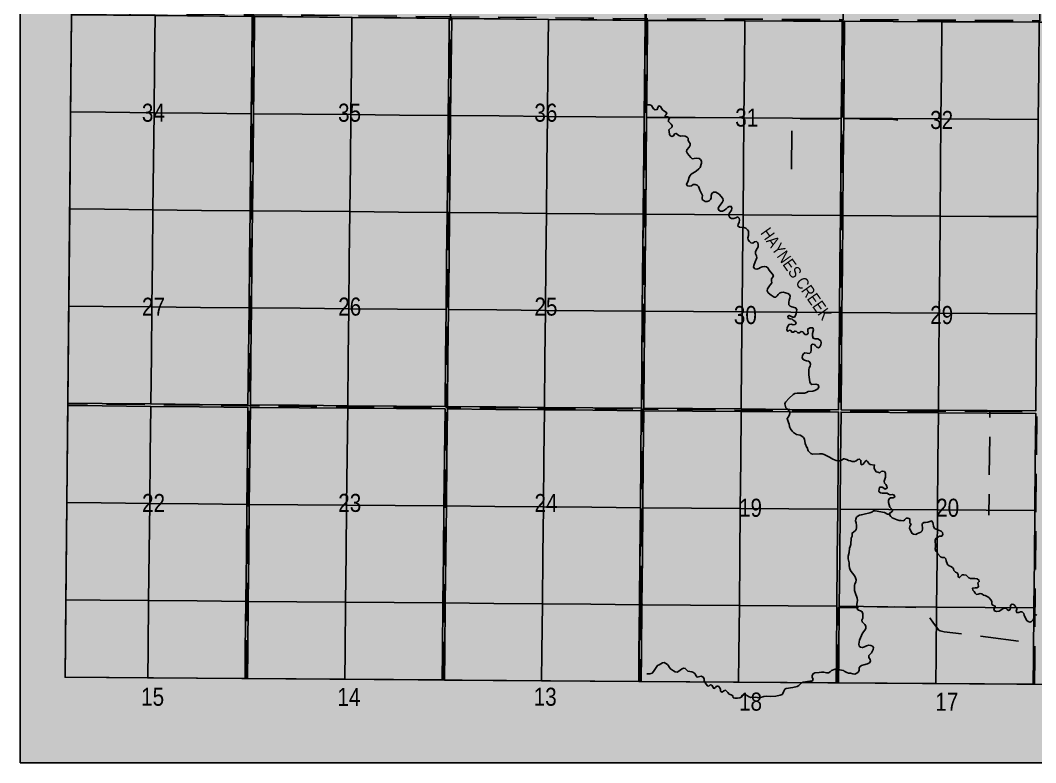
# Model space of a CAD drawing. Extents: x 337584 to 348172, y 5811293 to 5815472.
# Drawn here: x 343008 to 343851, y 5811577 to 5812193 of the extents above; entities that cross this region are included whole.
import ezdxf
from ezdxf.enums import TextEntityAlignment as Align

# ---------------------------------------------------------------- set-up
doc = ezdxf.new("R2010")
doc.units = 0
doc.header["$LTSCALE"] = 5
doc.linetypes.add('DASHED2', pattern=[9.525, 6.35, -3.175])
for name, color, linetype in [('Quarters', 8, 'Continuous'), ('RoadSeg', 57, 'DASHED2'), ('S-7', 6, 'Continuous'), ('T-WATER', 160, 'Continuous'), ('T-WATER-T', 170, 'Continuous'), ('Townships', 57, 'Continuous')]:
    doc.layers.add(name, color=color, linetype=linetype)
doc.layers.add('ROUTE-MAP-BACKGROUND-H', color=7, linetype='Continuous', true_color=0xf0ebff)
doc.styles.add('120', font='ARIALN.TTF', dxfattribs={"height": 13})
doc.styles.add('TXT', font='ARIALN.TTF', dxfattribs={"height": 0.2})

msp = doc.modelspace()

# ---------------------------------------------------------------- hatches: boundary and pattern name
at = {"layer": 'ROUTE-MAP-BACKGROUND-H'}
h = msp.add_hatch(color=256, dxfattribs=at)
h.dxf.hatch_style = 1
h.paths.add_polyline_path([(343008.474, 5813051.916), (345715.945, 5813051.916), (345715.945, 5811576.625), (343008.474, 5811576.625)])

# ---------------------------------------------------------------- linework, layer by layer
at = {"layer": 'Quarters'}
for points in [[(343119.887, 5812156.266), (343119.445, 5812115.885), (343079.138, 5812116.334), (343050.267, 5812116.655), (343051.069, 5812197.259), (343080.027, 5812197.003), (343120.329, 5812196.647)], [(343200.501, 5812155.381), (343200.062, 5812114.988), (343159.753, 5812115.436), (343119.445, 5812115.885), (343119.887, 5812156.266), (343120.329, 5812196.647), (343160.634, 5812196.211), (343200.939, 5812195.775)], [(343283.285, 5812154.643), (343282.846, 5812114.323), (343242.459, 5812114.647), (343202.072, 5812114.972), (343202.511, 5812155.363), (343202.949, 5812195.755), (343243.337, 5812195.359), (343283.724, 5812194.962)], [(343364.06, 5812153.922), (343363.622, 5812113.674), (343323.234, 5812113.999), (343282.846, 5812114.323), (343283.285, 5812154.643), (343283.724, 5812194.962), (343324.112, 5812194.566), (343364.499, 5812194.169)], [(343446.369, 5812153.118), (343445.953, 5812112.876), (343405.792, 5812113.265), (343365.632, 5812113.654), (343366.071, 5812153.902), (343366.51, 5812194.149), (343406.647, 5812193.755), (343446.785, 5812193.361)], [(343526.666, 5812152.335), (343526.273, 5812112.097), (343486.113, 5812112.486), (343445.953, 5812112.876), (343446.369, 5812153.118), (343446.785, 5812193.361), (343486.922, 5812192.967), (343527.06, 5812192.573)], [(343609.437, 5812151.914), (343609.058, 5812111.653), (343568.671, 5812111.87), (343528.283, 5812112.086), (343528.677, 5812152.324), (343529.07, 5812192.563), (343569.443, 5812192.369), (343609.816, 5812192.174)], [(343690.197, 5812151.503), (343689.832, 5812111.221), (343649.445, 5812111.437), (343609.058, 5812111.653), (343609.437, 5812151.914), (343609.816, 5812192.174), (343650.189, 5812191.98), (343690.563, 5812191.785)], [(343773.313, 5812191.387), (343772.954, 5812151.085), (343772.595, 5812110.783), (343732.219, 5812110.997), (343691.843, 5812111.21), (343692.208, 5812151.493), (343692.573, 5812191.776), (343732.943, 5812191.581)], [(343772.595, 5812110.783), (343772.954, 5812151.085), (343773.313, 5812191.387), (343813.689, 5812191.193), (343854.065, 5812190.999), (343853.708, 5812150.678), (343853.351, 5812110.357), (343812.973, 5812110.57)], [(343119.004, 5812075.616), (343118.563, 5812035.346), (343078.25, 5812035.779), (343049.465, 5812036.088), (343050.267, 5812116.655), (343079.138, 5812116.334), (343119.445, 5812115.885)], [(343199.625, 5812074.734), (343199.188, 5812034.48), (343158.875, 5812034.913), (343118.563, 5812035.346), (343119.004, 5812075.616), (343119.445, 5812115.885), (343159.753, 5812115.436), (343200.062, 5812114.988)], [(343282.408, 5812074.072), (343281.97, 5812033.822), (343241.584, 5812034.143), (343201.198, 5812034.464), (343201.635, 5812074.718), (343202.072, 5812114.972), (343242.459, 5812114.647), (343282.846, 5812114.323)], [(343363.183, 5812073.427), (343362.744, 5812033.179), (343322.357, 5812033.5), (343281.97, 5812033.822), (343282.408, 5812074.072), (343282.846, 5812114.323), (343323.234, 5812113.999), (343363.622, 5812113.674)], [(343445.536, 5812072.633), (343445.12, 5812032.39), (343404.937, 5812032.775), (343364.754, 5812033.16), (343365.193, 5812073.407), (343365.632, 5812113.654), (343405.792, 5812113.265), (343445.953, 5812112.876)], [(343525.487, 5812031.621), (343485.304, 5812032.006), (343445.12, 5812032.39), (343445.536, 5812072.633), (343445.953, 5812112.876), (343486.113, 5812112.486), (343526.273, 5812112.097), (343525.88, 5812071.859)], [(343608.679, 5812071.393), (343608.3, 5812031.133), (343567.898, 5812031.371), (343527.497, 5812031.609), (343527.89, 5812071.847), (343528.283, 5812112.086), (343568.671, 5812111.87), (343609.058, 5812111.653)], [(343689.467, 5812070.938), (343689.102, 5812030.656), (343648.701, 5812030.894), (343608.3, 5812031.133), (343608.679, 5812071.393), (343609.058, 5812111.653), (343649.445, 5812111.437), (343689.832, 5812111.221)], [(343772.235, 5812070.481), (343771.876, 5812030.179), (343731.494, 5812030.412), (343691.112, 5812030.645), (343691.477, 5812070.927), (343691.843, 5812111.21), (343732.219, 5812110.997), (343772.595, 5812110.783)], [(343852.994, 5812070.036), (343852.638, 5812029.715), (343812.257, 5812029.947), (343771.876, 5812030.179), (343772.235, 5812070.481), (343772.595, 5812110.783), (343812.973, 5812110.57), (343853.351, 5812110.357)], [(343118.119, 5811995.079), (343117.676, 5811954.812), (343077.358, 5811955.232), (343048.663, 5811955.53), (343049.465, 5812036.088), (343078.25, 5812035.779), (343118.563, 5812035.346)], [(343198.751, 5811994.227), (343198.314, 5811953.973), (343157.995, 5811954.393), (343117.676, 5811954.812), (343118.119, 5811995.079), (343118.563, 5812035.346), (343158.875, 5812034.913), (343199.188, 5812034.48)], [(343281.532, 5811993.571), (343281.094, 5811953.321), (343240.709, 5811953.639), (343200.324, 5811953.957), (343200.761, 5811994.211), (343201.198, 5812034.464), (343241.584, 5812034.143), (343281.97, 5812033.822)], [(343362.305, 5811992.931), (343361.866, 5811952.684), (343321.48, 5811953.002), (343281.094, 5811953.321), (343281.532, 5811993.571), (343281.97, 5812033.822), (343322.357, 5812033.5), (343362.744, 5812033.179)], [(343444.705, 5811992.148), (343444.289, 5811951.905), (343404.083, 5811952.285), (343363.877, 5811952.665), (343364.315, 5811992.912), (343364.754, 5812033.16), (343404.937, 5812032.775), (343445.12, 5812032.39)], [(343525.487, 5812031.621), (343525.094, 5811991.383), (343524.701, 5811951.145), (343484.495, 5811951.525), (343444.289, 5811951.905), (343444.705, 5811992.148), (343445.12, 5812032.39), (343485.304, 5812032.006)], [(343607.92, 5811990.872), (343607.541, 5811950.612), (343567.126, 5811950.872), (343526.711, 5811951.132), (343527.104, 5811991.371), (343527.497, 5812031.609), (343567.898, 5812031.371), (343608.3, 5812031.133)], [(343688.737, 5811990.374), (343688.371, 5811950.092), (343647.957, 5811950.352), (343607.541, 5811950.612), (343607.92, 5811990.872), (343608.3, 5812031.133), (343648.701, 5812030.894), (343689.102, 5812030.656)], [(343771.154, 5811949.576), (343730.768, 5811949.827), (343690.382, 5811950.079), (343690.747, 5811990.362), (343691.112, 5812030.645), (343731.494, 5812030.412), (343771.876, 5812030.179), (343771.515, 5811989.878)], [(343852.281, 5811989.394), (343851.924, 5811949.073), (343811.539, 5811949.325), (343771.154, 5811949.576), (343771.515, 5811989.878), (343771.876, 5812030.179), (343812.257, 5812029.947), (343852.638, 5812029.715)], [(343117.226, 5811914.553), (343116.777, 5811874.293), (343076.469, 5811874.688), (343047.861, 5811874.968), (343048.663, 5811955.53), (343077.358, 5811955.232), (343117.676, 5811954.812)], [(343197.876, 5811913.719), (343197.439, 5811873.465), (343157.108, 5811873.879), (343116.777, 5811874.293), (343117.226, 5811914.553), (343117.676, 5811954.812), (343157.995, 5811954.393), (343198.314, 5811953.973)], [(343280.656, 5811913.07), (343280.218, 5811872.82), (343239.834, 5811873.135), (343199.45, 5811873.45), (343199.887, 5811913.703), (343200.324, 5811953.957), (343240.709, 5811953.639), (343281.094, 5811953.321)], [(343361.427, 5811912.436), (343360.988, 5811872.189), (343320.603, 5811872.504), (343280.218, 5811872.82), (343280.656, 5811913.07), (343281.094, 5811953.321), (343321.48, 5811953.002), (343361.866, 5811952.684)], [(343443.873, 5811911.662), (343443.457, 5811871.42), (343403.228, 5811871.795), (343362.999, 5811872.17), (343363.438, 5811912.417), (343363.877, 5811952.665), (343404.083, 5811952.285), (343444.289, 5811951.905)], [(343524.308, 5811910.907), (343523.915, 5811870.669), (343483.686, 5811871.045), (343443.457, 5811871.42), (343443.873, 5811911.662), (343444.289, 5811951.905), (343484.495, 5811951.525), (343524.701, 5811951.145)], [(343607.162, 5811910.352), (343606.783, 5811870.091), (343566.355, 5811870.373), (343525.926, 5811870.655), (343526.318, 5811910.894), (343526.711, 5811951.132), (343567.126, 5811950.872), (343607.541, 5811950.612)], [(343688.006, 5811909.809), (343687.641, 5811869.527), (343647.212, 5811869.809), (343606.783, 5811870.091), (343607.162, 5811910.352), (343607.541, 5811950.612), (343647.957, 5811950.352), (343688.371, 5811950.092)], [(343770.792, 5811909.281), (343770.429, 5811868.987), (343730.04, 5811869.25), (343689.652, 5811869.513), (343690.017, 5811909.796), (343690.382, 5811950.079), (343730.768, 5811949.827), (343771.154, 5811949.576)], [(343771.154, 5811949.576), (343811.539, 5811949.325), (343851.924, 5811949.073), (343851.565, 5811908.763), (343851.206, 5811868.453), (343810.818, 5811868.72), (343770.429, 5811868.987), (343770.792, 5811909.281)], [(343116.318, 5811832.009), (343115.883, 5811791.735), (343075.552, 5811792.13), (343047.04, 5811792.409), (343047.841, 5811872.958), (343076.446, 5811872.678), (343116.754, 5811872.283)], [(343196.98, 5811831.201), (343196.543, 5811790.948), (343156.213, 5811791.341), (343115.883, 5811791.735), (343116.318, 5811832.009), (343116.754, 5811872.283), (343157.086, 5811871.869), (343197.418, 5811871.455)], [(343279.758, 5811830.559), (343279.32, 5811790.308), (343238.937, 5811790.62), (343198.554, 5811790.932), (343198.991, 5811831.186), (343199.428, 5811871.439), (343239.812, 5811871.124), (343280.196, 5811870.809)], [(343360.527, 5811829.931), (343360.089, 5811789.683), (343319.704, 5811789.996), (343279.32, 5811790.308), (343279.758, 5811830.559), (343280.196, 5811870.809), (343320.581, 5811870.494), (343360.966, 5811870.178)], [(343443.02, 5811829.167), (343442.605, 5811788.924), (343402.352, 5811789.294), (343362.099, 5811789.665), (343362.538, 5811829.912), (343362.977, 5811870.16), (343403.207, 5811869.784), (343443.436, 5811869.409)], [(343523.503, 5811828.421), (343523.11, 5811788.183), (343482.858, 5811788.554), (343442.605, 5811788.924), (343443.02, 5811829.167), (343443.436, 5811869.409), (343483.666, 5811869.034), (343523.896, 5811868.659)], [(343606.386, 5811827.821), (343606.007, 5811787.56), (343565.564, 5811787.864), (343525.121, 5811788.168), (343525.513, 5811828.407), (343525.906, 5811868.645), (343566.335, 5811868.363), (343606.764, 5811868.081)], [(343687.258, 5811827.234), (343686.892, 5811786.952), (343646.45, 5811787.256), (343606.007, 5811787.56), (343606.386, 5811827.821), (343606.764, 5811868.081), (343647.194, 5811867.799), (343687.623, 5811867.517)], [(343769.697, 5811786.374), (343729.3, 5811786.656), (343688.903, 5811786.938), (343689.268, 5811827.22), (343689.633, 5811867.503), (343730.022, 5811867.24), (343770.411, 5811866.977), (343770.054, 5811826.675)], [(343850.83, 5811826.133), (343850.472, 5811785.823), (343810.084, 5811786.098), (343769.697, 5811786.374), (343770.054, 5811826.675), (343770.411, 5811866.977), (343810.8, 5811866.71), (343851.188, 5811866.443)], [(343115.442, 5811751.464), (343115.001, 5811711.192), (343074.667, 5811711.568), (343046.238, 5811711.834), (343047.04, 5811792.409), (343075.552, 5811792.13), (343115.883, 5811791.735)], [(343196.107, 5811750.692), (343195.671, 5811710.437), (343155.336, 5811710.814), (343115.001, 5811711.192), (343115.442, 5811751.464), (343115.883, 5811791.735), (343156.213, 5811791.341), (343196.543, 5811790.948)], [(343278.882, 5811750.057), (343278.444, 5811709.807), (343238.063, 5811710.114), (343197.681, 5811710.422), (343198.117, 5811750.677), (343198.554, 5811790.932), (343238.937, 5811790.62), (343279.32, 5811790.308)], [(343359.65, 5811749.436), (343359.211, 5811709.188), (343318.828, 5811709.498), (343278.444, 5811709.807), (343278.882, 5811750.057), (343279.32, 5811790.308), (343319.704, 5811789.996), (343360.089, 5811789.683)], [(343442.189, 5811748.681), (343441.773, 5811708.439), (343401.497, 5811708.804), (343361.221, 5811709.17), (343361.66, 5811749.417), (343362.099, 5811789.665), (343402.352, 5811789.294), (343442.605, 5811788.924)], [(343522.718, 5811747.945), (343522.325, 5811707.708), (343482.049, 5811708.073), (343441.773, 5811708.439), (343442.189, 5811748.681), (343442.605, 5811788.924), (343482.858, 5811788.554), (343523.11, 5811788.183)], [(343605.628, 5811747.3), (343605.249, 5811707.039), (343564.792, 5811707.365), (343524.336, 5811707.691), (343524.728, 5811747.93), (343525.121, 5811788.168), (343565.564, 5811787.864), (343606.007, 5811787.56)], [(343686.527, 5811746.67), (343686.162, 5811706.387), (343645.705, 5811706.713), (343605.249, 5811707.039), (343605.628, 5811747.3), (343606.007, 5811787.56), (343646.45, 5811787.256), (343686.892, 5811786.952)], [(343769.33, 5811746.08), (343768.964, 5811705.787), (343728.568, 5811706.079), (343688.173, 5811706.372), (343688.538, 5811746.655), (343688.903, 5811786.938), (343729.3, 5811786.656), (343769.697, 5811786.374)], [(343769.697, 5811786.374), (343810.084, 5811786.098), (343850.472, 5811785.823), (343850.112, 5811745.513), (343849.752, 5811705.204), (343809.358, 5811705.495), (343768.964, 5811705.787), (343769.33, 5811746.08)], [(343114.561, 5811670.955), (343114.299, 5811647.02), (343045.598, 5811647.519), (343046.238, 5811711.834), (343074.667, 5811711.568), (343115.001, 5811711.192)], [(343195.233, 5811670.187), (343194.975, 5811646.434), (343114.299, 5811647.02), (343114.561, 5811670.955), (343115.001, 5811711.192), (343155.336, 5811710.814), (343195.671, 5811710.437)], [(343278.006, 5811669.559), (343277.748, 5811645.833), (343196.985, 5811646.42), (343197.243, 5811670.172), (343197.681, 5811710.422), (343238.063, 5811710.114), (343278.444, 5811709.807)], [(343358.772, 5811668.941), (343358.514, 5811645.247), (343277.748, 5811645.833), (343278.006, 5811669.559), (343278.444, 5811709.807), (343318.828, 5811709.498), (343359.211, 5811709.188)], [(343441.358, 5811668.196), (343441.115, 5811644.647), (343360.524, 5811645.232), (343360.783, 5811668.922), (343361.221, 5811709.17), (343401.497, 5811708.804), (343441.773, 5811708.439)], [(343521.933, 5811667.47), (343521.705, 5811644.062), (343441.115, 5811644.647), (343441.358, 5811668.196), (343441.773, 5811708.439), (343482.049, 5811708.073), (343522.325, 5811707.708)], [(343604.87, 5811666.779), (343604.651, 5811643.46), (343523.715, 5811644.047), (343523.943, 5811667.453), (343524.336, 5811707.691), (343564.792, 5811707.365), (343605.249, 5811707.039)], [(343685.797, 5811666.105), (343685.586, 5811642.872), (343604.651, 5811643.46), (343604.87, 5811666.779), (343605.249, 5811707.039), (343645.705, 5811706.713), (343686.162, 5811706.387)], [(343768.605, 5811665.474), (343768.398, 5811642.271), (343687.597, 5811642.857), (343687.807, 5811666.089), (343688.173, 5811706.372), (343728.568, 5811706.079), (343768.964, 5811705.787)], [(343849.395, 5811664.87), (343849.19, 5811641.684), (343768.398, 5811642.271), (343768.605, 5811665.474), (343768.964, 5811705.787), (343809.358, 5811705.495), (343849.752, 5811705.204)]]:
    msp.add_lwpolyline(points, close=True, dxfattribs=at)
at = {"layer": 'RoadSeg', "flags": 128}
for points in [[(343051.084, 5812198.787), (343201.865, 5812197.153), (343252.67, 5812196.726), (343365.485, 5812195.554), (343365.453, 5812192.852), (343361.91, 5811871.303), (343524.872, 5811869.878), (343527.201, 5812129.339), (343527.253, 5812130.709), (343527.859, 5812191.822), (343527.909, 5812193.823), (343691.407, 5812193.119), (343691.341, 5812195.717), (343694.493, 5812516.957), (343531.291, 5812517.297), (343527.876, 5812195.121), (343527.909, 5812193.823), (343482.568, 5812194.277), (343480.135, 5812194.36), (343365.485, 5812195.554), (343365.448, 5812197.052), (343366.799, 5812302.773), (343366.876, 5812303.674), (343367.226, 5812353.577), (343367.258, 5812364.277), (343368.277, 5812519.183), (343371.211, 5812842.766), (343346.423, 5812843.007), (343249.835, 5812843.876), (343208.722, 5812844.014), (343142.782, 5812844.8), (343122.044, 5812845.002), (343057.522, 5812845.75)], [(343196.162, 5811646.426), (343197.282, 5811748.069), (343197.652, 5811784.019), (343197.991, 5811813.719), (343198.24, 5811833.4), (343198.312, 5811836.749), (343198.367, 5811840.12), (343198.716, 5811872.724), (343201.282, 5812124.648), (343201.913, 5812195.255), (343201.865, 5812197.153), (343201.805, 5812199.552), (343205.656, 5812520.034), (343167.027, 5812520.136), (343135.113, 5812520.538), (343076.909, 5812521.034), (343054.292, 5812521.197)], [(343736.889, 5812109.769), (343733.277, 5812110.278), (343690.674, 5812110.611), (343691.444, 5812191.62), (343691.407, 5812193.119), (343854.71, 5812192.21), (343854.754, 5812194.412), (343858.132, 5812515.975), (344021.469, 5812515.054), (344054.493, 5812515.176)], [(343648.417, 5812069.157), (343648.937, 5812108.265), (343649.585, 5812110.382), (343650.773, 5812110.811), (343690.674, 5812110.611), (343688.44, 5811868.485), (343813.234, 5811868.111)], [(343359.462, 5811645.24), (343359.829, 5811663.463), (343359.966, 5811713.555), (343360.947, 5811776.887), (343361.589, 5811831.998), (343361.91, 5811871.303), (343249.501, 5811872.187), (343198.716, 5811872.724), (343047.857, 5811874.5)], [(343523.232, 5811708.246), (343523.242, 5811708.824), (343523.378, 5811718.661), (343523.699, 5811750.181), (343523.814, 5811769.451), (343524.062, 5811790.25), (343524.195, 5811799.142), (343524.36, 5811814.57), (343524.384, 5811822.753), (343524.848, 5811865.388), (343524.872, 5811869.878), (343641.536, 5811868.91), (343642.534, 5811868.934), (343688.44, 5811868.485)], [(343850.148, 5811641.677), (343850.157, 5811643.057), (343850.133, 5811645.562), (343850.321, 5811650.529), (343850.379, 5811655.37), (343850.53, 5811675.463), (343850.503, 5811688.495), (343850.525, 5811689.62), (343850.907, 5811727.324), (343851.412, 5811786.114), (343851.831, 5811834.149), (343852.043, 5811867.583), (343813.234, 5811868.111), (343812.289, 5811782.097)], [(343525.111, 5811707.846), (343524.214, 5811708.003), (343523.9, 5811708.089), (343523.232, 5811708.246), (343522.623, 5811644.055)], [(343686.292, 5811642.867), (343686.84, 5811700.864), (343687.134, 5811705.072), (343687.524, 5811705.481), (343709.63, 5811705.135), (343719.612, 5811705.785), (343734.309, 5811705.854), (343755.518, 5811705.384), (343757.434, 5811704.733), (343758.971, 5811703.272), (343766.346, 5811692.257), (343770.888, 5811686.572), (343771.802, 5811685.995), (343775.322, 5811685.183), (343811.727, 5811680.797), (343850.53, 5811675.463)]]:
    msp.add_lwpolyline(points, dxfattribs=at)
at = {"layer": 'ROUTE-MAP-BACKGROUND-H'}
msp.add_lwpolyline([(343008.474, 5813051.916), (345715.945, 5813051.916), (345715.945, 5811576.625), (343008.474, 5811576.625)], close=True, dxfattribs=at)
at = {"layer": 'T-WATER'}
for points in [[(343528.668, 5812122.414), (343530.679, 5812122.484), (343530.843, 5812122.489), (343532.463, 5812121.845), (343533.953, 5812119.198), (343535.381, 5812118.348), (343537.167, 5812118.71), (343537.515, 5812120.22), (343538.368, 5812121.548), (343539.883, 5812121.1), (343541.476, 5812118.358), (343545.162, 5812115.787), (343544.507, 5812114.465), (343543.447, 5812113.33), (343544.469, 5812112.666), (343546.277, 5812112.427), (343547.213, 5812111.36), (343546.558, 5812110.04), (343546.311, 5812108.532), (343548.677, 5812106.515), (343549.521, 5812105.245), (343549.352, 5812104.565), (343549.17, 5812103.835), (343546.843, 5812101.756), (343546.994, 5812100.262), (343547.173, 5812097.971), (343548.016, 5812096.701), (343549.431, 5812096.249), (343550.903, 5812097), (343551.558, 5812098.321), (343552.742, 5812098.761), (343555.098, 5812097.044), (343556.613, 5812096.596), (343558.309, 5812096.654), (343560.312, 5812096.524), (343561.841, 5812095.676), (343562.873, 5812094.713), (343562.739, 5812092.81), (343563.481, 5812091.537), (343564.521, 5812090.374), (343564.472, 5812088.873), (343563.725, 5812087.349), (343561.702, 5812085.181), (343561.454, 5812083.673), (343562.108, 5812082.097), (343565.022, 5812078.701), (343566.054, 5812077.737), (343569.537, 5812078.156), (343571.943, 5812077.939), (343573.075, 5812076.979), (343573.722, 5812075.602), (343573.776, 5812074.006), (343572.696, 5812070.571), (343571.74, 5812069.339), (343569.309, 5812067.357), (343565.393, 5812065.025), (343564.332, 5812063.889), (343563.582, 5812062.465), (343562.791, 5812059.34), (343561.389, 5812056.495), (343562.236, 5812055.125), (343563.74, 5812054.976), (343565.526, 5812055.338), (343566.989, 5812056.387), (343568.585, 5812056.442), (343570.11, 5812055.695), (343571.345, 5812054.638), (343571.992, 5812053.261), (343572.347, 5812051.675), (343573.207, 5812049.906), (343574.6, 5812047.156), (343574.256, 5812045.546), (343574.311, 5812043.949), (343576.864, 5812042.338), (343578.468, 5812042.194), (343580.244, 5812042.854), (343581.407, 5812043.893), (343581.758, 5812045.304), (343581.793, 5812047.204), (343582.533, 5812048.927), (343583.796, 5812049.97), (343585.795, 5812049.938), (343587.117, 5812049.285), (343588.552, 5812048.235), (343591.574, 5812044.642), (343591.728, 5812043.048), (343591.088, 5812041.328), (343588.107, 5812037.928), (343587.656, 5812036.514), (343588.306, 5812035.037), (343589.632, 5812034.284), (343591.132, 5812034.235), (343593.004, 5812034.999), (343594.364, 5812036.144), (343595.324, 5812037.277), (343596.691, 5812038.223), (343598.59, 5812038.188), (343599.137, 5812036.808), (343598.793, 5812035.197), (343596.797, 5812032.231), (343596.652, 5812030.628), (343597.309, 5812028.952), (343598.734, 5812028.201), (343600.533, 5812028.163), (343602.412, 5812028.728), (343604.086, 5812029.484), (343605.121, 5812028.421), (343605.475, 5812026.834), (343605.138, 5812025.025), (343604.716, 5812024.263), (343604.292, 5812023.496), (343604.047, 5812021.89), (343604.154, 5812021.693), (343605.478, 5812020.94), (343608.989, 5812020.56), (343610.706, 5812020.02), (343611.435, 5812019.339), (343611.944, 5812018.863), (343612.787, 5812017.593), (343612.907, 5812014.101), (343612.274, 5812012.181), (343612.533, 5812010.49), (343613.579, 5812009.128), (343614.714, 5812008.068), (343616.321, 5812007.823), (343617.891, 5812008.676), (343619.377, 5812009.027), (343620.61, 5812008.07), (343620.861, 5812006.581), (343620.826, 5812004.68), (343619.325, 5812001.831), (343618.774, 5812000.414), (343618.729, 5811998.813), (343619.386, 5811997.137), (343619.641, 5811995.548), (343618.361, 5811992.106), (343617.159, 5811989.268), (343617.114, 5811987.667), (343618.161, 5811986.305), (343619.767, 5811986.06), (343621.547, 5811986.621), (343622.913, 5811987.567), (343624.294, 5811988.113), (343625.883, 5811988.368), (343627.793, 5811988.033), (343629.032, 5811986.878), (343629.775, 5811985.604), (343632.896, 5811982.015), (343633.547, 5811980.538), (343632.793, 5811979.213), (343631.833, 5811978.081), (343631.888, 5811976.484), (343632.145, 5811974.795), (343631.199, 5811973.263), (343630.235, 5811972.231), (343628.724, 5811969.682), (343628.38, 5811968.071), (343629.031, 5811966.595), (343631.601, 5811964.484), (343634.051, 5811962.97), (343635.551, 5811962.922), (343636.715, 5811963.961), (343637.472, 5811965.186), (343638.535, 5811966.222), (343639.916, 5811966.768), (343641.709, 5811966.93), (343645.439, 5811965.959), (343646.768, 5811965.105), (343647.419, 5811963.628), (343647.27, 5811962.125), (343646.633, 5811960.305), (343646.289, 5811958.694), (343646.364, 5811956.499), (343647.304, 5811955.332), (343648.722, 5811954.781), (343651.949, 5811953.892), (343652.989, 5811952.73), (343652.503, 5811949.416), (343651.963, 5811947.699), (343651.013, 5811946.267), (343649.516, 5811946.216), (343646.667, 5811947.716), (343645.493, 5811946.977), (343645.844, 5811945.49), (343647.361, 5811944.942), (343649.168, 5811944.704), (343649.991, 5811943.872), (343650.41, 5811943.449), (343651.639, 5811942.592), (343652.382, 5811941.318), (343651.525, 5811940.089), (343649.932, 5811939.935), (343648.215, 5811940.476), (343646.524, 5811940.218), (343645.471, 5811938.883), (343644.821, 5811937.462), (343644.583, 5811935.655), (343645.522, 5811934.488), (343646.689, 5811935.428), (343647.897, 5811935.169), (343648.74, 5811933.899), (343650.241, 5811933.85), (343651.408, 5811934.79), (343652.622, 5811934.332), (343653.658, 5811933.269), (343655.255, 5811933.324), (343656.422, 5811934.263), (343657.922, 5811934.214), (343658.665, 5811932.941), (343659.701, 5811931.878), (343661.495, 5811932.039), (343662.259, 5811933.064), (343662.007, 5811934.554), (343662.046, 5811936.354), (343662.093, 5811936.369), (343662.239, 5811936.561), (343664.104, 5811937.524), (343666.107, 5811937.393), (343666.657, 5811935.913), (343666.072, 5811932.596), (343665.937, 5811930.693), (343666.602, 5811928.817), (343668.119, 5811928.269), (343670.418, 5811928.249), (343671.742, 5811927.494), (343672.875, 5811926.534), (343673.226, 5811925.048), (343672.881, 5811923.437), (343672.141, 5811921.713), (343670.872, 5811920.871), (343669.454, 5811921.421), (343668.418, 5811922.485), (343667.582, 5811923.555), (343666.074, 5811923.803), (343664.904, 5811922.964), (343664.757, 5811921.46), (343664.942, 5811918.969), (343664.704, 5811917.161), (343663.537, 5811916.222), (343659.728, 5811916.591), (343658.557, 5811915.752), (343657.704, 5811914.424), (343657.259, 5811912.81), (343658.007, 5811911.436), (343659.331, 5811910.683), (343660.949, 5811910.138), (343662.756, 5811909.901), (343663.791, 5811908.838), (343664.346, 5811907.257), (343664.104, 5811905.551), (343663.251, 5811904.222), (343662.806, 5811902.609), (343663.05, 5811898.42), (343663.746, 5811892.75), (343664.396, 5811891.272), (343665.528, 5811890.312), (343668.808, 5811890.825), (343670.532, 5811890.085), (343671.082, 5811888.605), (343670.631, 5811887.191), (343669.468, 5811886.152), (343667.999, 5811885.301), (343666.315, 5811884.844), (343662.33, 5811884.508), (343660.961, 5811883.661), (343659.277, 5811883.203), (343653.281, 5811883.204), (343651.393, 5811882.933), (343650.024, 5811882.087), (343646.626, 5811879.173), (343643.542, 5811875.869), (343643.091, 5811874.455), (343643.807, 5811871.083), (343646.071, 5811869.162), (343647.014, 5811867.895), (343647.265, 5811866.405), (343646.629, 5811864.584), (343645.744, 5811863.317), (343644.915, 5811862.128), (343645.17, 5811861.305), (343645.925, 5811858.867), (343646.572, 5811857.491), (343646.833, 5811855.701), (343647.243, 5811854.668), (343647.755, 5811853.564), (343649.076, 5811851.617), (343650.108, 5811850.653), (343652.761, 5811849.046), (343655.586, 5811848.256), (343657.21, 5811847.512), (343658.45, 5811846.356), (343659.196, 5811844.982), (343659.913, 5811841.598), (343661.127, 5811838.243), (343661.533, 5811838.057), (343662.424, 5811835.39), (343664.502, 5811833.063), (343665.913, 5811832.713), (343671.902, 5811832.918), (343673.904, 5811832.788), (343675.617, 5811832.347), (343680.188, 5811830.207), (343682.748, 5811828.396), (343685.683, 5811827.298), (343687.195, 5811826.949), (343688.991, 5811827.011), (343690.66, 5811827.867), (343691.727, 5811828.804), (343692.283, 5811828.653), (343694.295, 5811828.111), (343694.351, 5811828.096), (343695.872, 5811827.45), (343697.38, 5811827.203), (343698.998, 5811826.662), (343700.901, 5811826.529), (343702.282, 5811827.077), (343703.545, 5811828.121), (343705.033, 5811828.473), (343706.169, 5811827.414), (343706.134, 5811825.514), (343706.392, 5811823.825), (343707.875, 5811824.278), (343709.693, 5811826.639), (343710.768, 5811827.377), (343711.804, 5811826.315), (343712.65, 5811824.945), (343713.879, 5811824.09), (343717.494, 5811823.618), (343717.239, 5811822.31), (343717.19, 5811820.81), (343718.688, 5811817.965), (343720.099, 5811817.616), (343721.817, 5811817.077), (343722.88, 5811818.113), (343724.165, 5811818.559), (343725.577, 5811818.208), (343726.423, 5811816.84), (343726.529, 5811813.415), (343725.342, 5811810.087), (343725.593, 5811808.598), (343726.832, 5811807.442), (343727.676, 5811806.169), (343727.931, 5811804.58), (343727.741, 5811804.274), (343726.364, 5811803.627), (343725.137, 5811804.483), (343723.715, 5811805.133), (343722.016, 5811805.174), (343721.623, 5811804.96), (343721.172, 5811803.546), (343721.031, 5811801.844), (343721.244, 5811801.451), (343722.48, 5811800.615), (343723.892, 5811800.263), (343725.596, 5811800.122), (343727.892, 5811800.201), (343729.021, 5811799.34), (343730.433, 5811798.99), (343732.223, 5811799.252), (343733.831, 5811798.58), (343734.281, 5811797.096), (343732.905, 5811796.448), (343730.809, 5811796.377), (343729.548, 5811795.658), (343729.088, 5811794.119), (343729.047, 5811792.427), (343729.515, 5811790.442), (343730.271, 5811788.768), (343731.114, 5811787.497), (343732.346, 5811786.538), (343732.387, 5811785.34), (343731.114, 5811784.596), (343730.047, 5811783.659), (343730.023, 5811782.91), (343729.999, 5811782.158), (343730.939, 5811780.932), (343731.045, 5811780.793), (343732.078, 5811779.847), (343733.399, 5811779.193), (343736.337, 5811777.995), (343737.849, 5811777.647), (343739.448, 5811777.602), (343741.658, 5811777.279), (343742.722, 5811778.317), (343743.582, 5811779.447), (343745.076, 5811779.599), (343746.7, 5811778.854), (343746.816, 5811775.458), (343747.749, 5811774.49), (343747.666, 5811773.987), (343746.706, 5811772.853), (343746.561, 5811771.248), (343748.406, 5811767.011), (343749.83, 5811766.261), (343751.736, 5811766.027), (343753.01, 5811766.772), (343755.866, 5811767.971), (343756.926, 5811769.108), (343757.274, 5811770.62), (343757.037, 5811774.613), (343757.223, 5811775.02), (343758.29, 5811775.957), (343759.794, 5811775.809), (343761.583, 5811776.071), (343763.255, 5811776.829), (343764.739, 5811777.281), (343765.782, 5811776.017), (343766.233, 5811774.532), (343766.493, 5811772.741), (343767.251, 5811771.067), (343768.468, 5811770.509), (343769.99, 5811769.862), (343772.829, 5811768.661), (343773.764, 5811767.593), (343774.123, 5811765.904), (343773.265, 5811764.675), (343771.273, 5811764.506), (343769.896, 5811763.857), (343768.63, 5811762.913), (343767.881, 5811761.574), (343767.97, 5811756.085), (343767.847, 5811753.978), (343768.208, 5811752.191), (343769.344, 5811751.13), (343770.088, 5811749.876), (343772.167, 5811747.549), (343773.573, 5811746.987), (343775.102, 5811746.81), (343775.481, 5811746.763), (343776.61, 5811745.904), (343776.975, 5811744.02), (343777.977, 5811741.059), (343779.304, 5811740.058), (343780.73, 5811739.458), (343782.056, 5811738.705), (343782.899, 5811737.436), (343783.347, 5811736.053), (343784.59, 5811734.799), (343785.914, 5811734.047), (343786.758, 5811732.778), (343786.926, 5811730.787), (343788.045, 5811730.226), (343789.005, 5811731.358), (343790.065, 5811732.494), (343791.669, 5811732.428), (343793.379, 5811732.09), (343795.755, 5811729.876), (343797.172, 5811729.328), (343800.669, 5811729.352), (343802.675, 5811729.124), (343804.106, 5811728.176), (343804.351, 5811726.885), (343803.285, 5811725.866), (343803.437, 5811724.372), (343803.792, 5811722.785), (343803.703, 5811722.483), (343802.433, 5811721.638), (343800.933, 5811721.684), (343798.747, 5811721.308), (343799.094, 5811719.78), (343800.134, 5811718.618), (343800.977, 5811717.35), (343802.013, 5811716.288), (343803.51, 5811716.342), (343804.987, 5811716.994), (343806.594, 5811716.753), (343807.929, 5811715.702), (343809.345, 5811715.253), (343810.871, 5811714.535), (343812.203, 5811713.584), (343814.277, 5811711.462), (343814.721, 5811710.076), (343814.887, 5811707.969), (343816.113, 5811707.075), (343817.533, 5811706.528), (343817.18, 5811705.221), (343816.525, 5811704.004), (343816.978, 5811702.527), (343818.59, 5811702.188), (343820.778, 5811702.465), (343824.885, 5811704.902), (343826.386, 5811704.857), (343827.428, 5811703.7), (343828.654, 5811702.948), (343829.926, 5811703.69), (343830.374, 5811705.1), (343830.395, 5811707.291), (343831.56, 5811708.228), (343832.974, 5811707.781), (343834.215, 5811706.632), (343835.161, 5811705.372), (343835.515, 5811703.891), (343834.866, 5811702.475), (343835.516, 5811701.105), (343837.105, 5811701.361), (343838.484, 5811701.909), (343840.088, 5811701.768), (343841.157, 5811700.601), (343841.225, 5811700.513), (343841.671, 5811699.028), (343842.883, 5811695.991), (343843.823, 5811694.601), (343844.953, 5811693.64), (343846.377, 5811693.228), (343847.853, 5811693.883), (343849.009, 5811695.127), (343849.56, 5811696.549), (343849.701, 5811698.255), (343850.746, 5811699.579), (343852.071, 5811698.934)], [(343730.023, 5811782.91), (343728.075, 5811782.892), (343725.729, 5811784.312), (343718.103, 5811785.46), (343716.657, 5811785.603), (343715.143, 5811784.358), (343713.663, 5811783.806), (343708.703, 5811782.734), (343706.516, 5811782.359), (343704.933, 5811781.904), (343703.556, 5811781.256), (343703.063, 5811780.879), (343702.446, 5811780.407), (343701.842, 5811778.796), (343701.597, 5811777.188), (343702.155, 5811775.506), (343702.422, 5811773.514), (343702.389, 5811771.612), (343702.14, 5811770.104), (343701.279, 5811768.975), (343698.865, 5811767.091), (343698.931, 5811764.593), (343698.187, 5811762.967), (343697.77, 5811757.652), (343697.322, 5811756.136), (343696.578, 5811754.51), (343696.399, 5811751.02), (343695.506, 5811747.885), (343695.575, 5811745.887), (343696.395, 5811742.417), (343696.47, 5811740.195), (343696.737, 5811738.201), (343697.292, 5811736.617), (343698.034, 5811735.339), (343699.181, 5811733.975), (343701.066, 5811731.433), (343701.713, 5811730.053), (343702.174, 5811728.265), (343701.94, 5811726.354), (343701.185, 5811725.028), (343700.737, 5811723.548), (343700.775, 5811719.544), (343701.232, 5811717.859), (343703.092, 5811713.159), (343703.361, 5811711.163), (343702.778, 5811708.023), (343702.665, 5811705.512), (343702.915, 5811704.021), (343704.252, 5811703.171), (343705.865, 5811702.574), (343707.287, 5811701.928), (343707.743, 5811700.227), (343707.745, 5811700.175), (343707.812, 5811698.233), (343707.683, 5811696.418), (343706.829, 5811694.877), (343707.087, 5811693.463), (343709.35, 5811691.367), (343710.107, 5811689.983), (343710.165, 5811688.019), (343709.32, 5811686.653), (343707.412, 5811683.973), (343705.007, 5811678.27), (343704.563, 5811676.645), (343704.322, 5811674.944), (343704.677, 5811673.36), (343705.81, 5811672.401), (343707.421, 5811672.061), (343709.197, 5811672.734), (343710.769, 5811673.598), (343712.752, 5811674.08), (343714.357, 5811673.945), (343715.683, 5811673.199), (343716.718, 5811672.133), (343716.374, 5811670.525), (343714.969, 5811667.764), (343712.84, 5811665.676), (343712.801, 5811663.872), (343713.855, 5811662.314), (343714.106, 5811660.819), (343713.152, 5811659.484), (343711.682, 5811658.634), (343708.615, 5811657.731), (343706.732, 5811657.267), (343705.459, 5811656.524), (343704.805, 5811655.205), (343704.677, 5811653.105), (343703.924, 5811651.782), (343702.657, 5811650.84), (343700.984, 5811650.085), (343699.381, 5811650.228), (343697.46, 5811650.861), (343695.859, 5811650.906), (343694.442, 5811651.456), (343694.349, 5811651.508), (343692.332, 5811652.625), (343691.579, 5811653.056), (343688.366, 5811653.545), (343686.641, 5811654.285), (343684.841, 5811654.323), (343681.785, 5811653.121), (343680.625, 5811651.984), (343679.235, 5811651.208), (343677.452, 5811651.277), (343675.339, 5811651.704), (343673.546, 5811651.684), (343671.354, 5811651.368), (343667.86, 5811651.249), (343666.586, 5811650.421), (343665.637, 5811648.991), (343665.792, 5811647.4), (343666.441, 5811645.974), (343666.092, 5811644.515), (343665.7, 5811644.302), (343663.799, 5811644.338), (343658.138, 5811643.347), (343656.759, 5811642.801), (343655.592, 5811641.863), (343654.63, 5811640.732), (343653.26, 5811639.887), (343649.691, 5811639.068), (343644.223, 5811638.303), (343642.95, 5811637.561), (343642.102, 5811636.034), (343641.552, 5811634.616), (343640.699, 5811633.288), (343639.123, 5811632.636), (343635.45, 5811631.911), (343631.36, 5811631.661), (343627.458, 5811631.839), (343625.669, 5811631.578), (343622.01, 5811630.454), (343620.207, 5811630.593), (343618.296, 5811630.928), (343614.811, 5811630.611), (343613.392, 5811631.161), (343611.392, 5811632.501), (343610.836, 5811632.873), (343609.321, 5811633.321), (343607.952, 5811632.475), (343607.198, 5811631.15), (343605.525, 5811630.394), (343603.439, 5811630.022), (343601.639, 5811630.061), (343600.226, 5811630.513), (343599.768, 5811632.195), (343598.342, 5811632.946), (343596.925, 5811633.497), (343595.566, 5811634.988), (343594.847, 5811635.824), (343593.618, 5811636.681), (343592.238, 5811636.135), (343591.072, 5811635.196), (343589.953, 5811635.757), (343589.74, 5811636.149), (343589.684, 5811637.746), (343588.842, 5811639.016), (343587.806, 5811640.08), (343586.408, 5811640.032), (343585.345, 5811638.997), (343584.067, 5811638.279), (343582.378, 5811640.919), (343581.067, 5811641.273), (343580.003, 5811640.237), (343578.703, 5811640.293), (343576.817, 5811642.826), (343576.053, 5811644.698), (343575.998, 5811646.294), (343575.256, 5811647.567), (343573.532, 5811648.307), (343570.155, 5811647.693), (343569.216, 5811648.859), (343568.568, 5811650.235), (343567.33, 5811651.392), (343565.805, 5811652.139), (343562.494, 5811652.525), (343560.317, 5811654.848), (343558.813, 5811654.996), (343557.336, 5811654.346), (343554.899, 5811652.565), (343553.525, 5811651.82), (343551.918, 5811652.065), (343550.497, 5811652.715), (343548.233, 5811654.431), (343548.232, 5811654.438), (343547.201, 5811655.687), (343546.454, 5811657.059), (343545.514, 5811658.225), (343542.961, 5811659.835), (343541.47, 5811659.585), (343538.632, 5811657.884), (343537.253, 5811657.337), (343534.13, 5811652.234), (343532.874, 5811650.992), (343530.898, 5811650.325), (343530.462, 5811650.31), (343528.452, 5811650.241)]]:
    msp.add_lwpolyline(points, dxfattribs=at)
at = {"layer": 'Townships'}
for points in [[(343534.871, 5813016.951), (343534.746, 5813003.1), (343534.001, 5812922.762), (343533.236, 5812842.326), (343533.216, 5812840.315), (343532.398, 5812759.748), (343531.639, 5812679.297), (343530.882, 5812598.847), (343530.126, 5812518.398), (343530.107, 5812516.388), (343529.348, 5812435.931), (343528.588, 5812355.477), (343527.83, 5812275.027), (343527.078, 5812194.583), (343527.06, 5812192.573), (343446.785, 5812193.361), (343366.51, 5812194.149), (343364.499, 5812194.169), (343283.724, 5812194.962), (343202.949, 5812195.755), (343200.939, 5812195.775), (343120.329, 5812196.647), (343051.069, 5812197.259), (343059.26, 5813020.43)], [(343527.06, 5812192.573), (343526.273, 5812112.097), (343525.487, 5812031.621), (343524.701, 5811951.145), (343523.915, 5811870.669), (343523.896, 5811868.659), (343523.11, 5811788.183), (343522.325, 5811707.708), (343521.705, 5811644.062), (343045.598, 5811647.519), (343051.069, 5812197.259), (343120.329, 5812196.647), (343200.939, 5812195.775), (343202.949, 5812195.755), (343283.724, 5812194.962), (343364.499, 5812194.169), (343366.51, 5812194.149), (343446.785, 5812193.361)]]:
    msp.add_lwpolyline(points, close=True, dxfattribs=at)
for points in [[(344507.047, 5812269.742), (344506.453, 5812189.877), (344506.438, 5812187.867), (344426.404, 5812188.251), (344346.368, 5812188.635), (344344.358, 5812188.645), (344263.651, 5812189.032), (344182.945, 5812189.42), (344180.935, 5812189.429), (344100.215, 5812189.817), (344019.555, 5812190.204), (344017.544, 5812190.214), (343936.81, 5812190.602), (343856.076, 5812190.989), (343854.065, 5812190.999), (343773.313, 5812191.387), (343692.573, 5812191.776), (343690.563, 5812191.785), (343609.816, 5812192.174), (343529.07, 5812192.563), (343527.06, 5812192.573), (343527.078, 5812194.583)], [(344502.346, 5811636.942), (343521.705, 5811644.062), (343522.325, 5811707.708), (343523.11, 5811788.183), (343523.896, 5811868.659), (343523.915, 5811870.669), (343524.701, 5811951.145), (343525.487, 5812031.621), (343526.273, 5812112.097), (343527.06, 5812192.573), (343529.07, 5812192.563), (343609.816, 5812192.174), (343690.563, 5812191.785), (343692.573, 5812191.776), (343773.313, 5812191.387), (343854.065, 5812190.999)]]:
    msp.add_lwpolyline(points, dxfattribs=at)

# ---------------------------------------------------------------- texts
at = {"layer": 'S-7', "style": '120'}
for s, p in [('34', (343109.37, 5812108.438)), ('35', (343272.178, 5812108.438)), ('36', (343435.104, 5812108.438)), ('31', (343601.826, 5812104.396)), ('32', (343763.566, 5812102.424)), ('27', (343109.457, 5811947.446)), ('26', (343272.332, 5811947.573)), ('25', (343435.156, 5811947.573)), ('30', (343600.66, 5811940.574)), ('29', (343763.602, 5811940.574)), ('22', (343109.503, 5811784.57)), ('23', (343272.332, 5811784.698)), ('24', (343435.222, 5811784.57)), ('19', (343604.975, 5811780.656)), ('20', (343768.566, 5811780.656)), ('15', (343108.725, 5811623.834)), ('14', (343271.667, 5811623.706)), ('13', (343434.527, 5811623.834)), ('18', (343604.975, 5811619.792)), ('17', (343767.871, 5811619.664))]:
    msp.add_text(s, height=14.9935, dxfattribs=at).set_placement(p)
at = {"layer": 'T-WATER-T', "style": 'TXT'}
msp.add_text('HAYNES CREEK', height=9.99564, rotation=305.305477, dxfattribs=at).set_placement((343648.229, 5811979.438), align=Align.CENTER)

doc.saveas('drawing.dxf')
